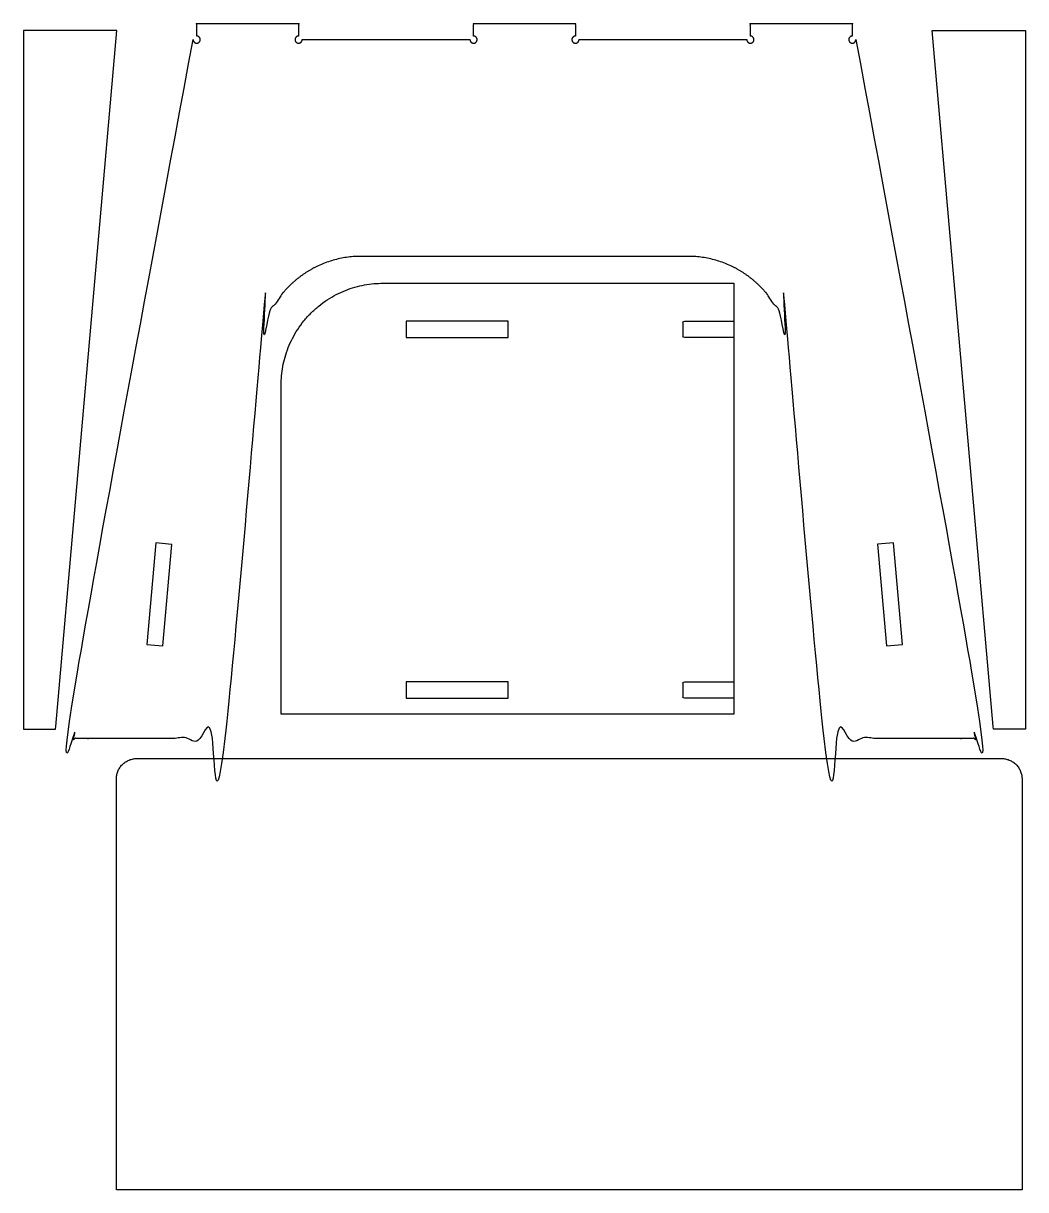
# Model space of a CAD drawing. Header units: millimetres. Extents: x -1216 to -232, y -531 to 613.
import ezdxf

# ---------------------------------------------------------------- set-up
doc = ezdxf.new("R2010")
doc.units = ezdxf.units.MM
doc.layers.add('Cut', color=7, linetype='Continuous', true_color=0x000000)

msp = doc.modelspace()

# ---------------------------------------------------------------- linework, layer by layer
at = {"layer": 'Cut'}
for points in [[(-1215.8, 606.4), (-1215.8, -79.4), (-1184.1, -79.4), (-1183.8, -76.8), (-1124.1, 606.4)], [(-323.7, 606.4), (-232, 606.4), (-232, -79.4), (-263.7, -79.4), (-264, -76.8)], [(-740, 321), (-840, 321), (-840, 305.1), (-740, 305.1)], [(-1094.7, 3.8), (-1078.9, 2.4), (-1070.1, 102), (-1085.9, 103.4)], [(-352.9, 3.9), (-361.7, 103.5), (-377.5, 102.2), (-368.7, 2.5)], [(-840, -48.9), (-740, -48.9), (-740, -33), (-840, -33)]]:
    msp.add_lwpolyline(points, close=True, dxfattribs=at)
for points in [[(-862.8, 358.3), (-518.3, 358.3), (-518.3, -64.7), (-962.8, -64.7), (-962.8, 258.3)], [(-518.3, 321), (-518.3, 305.1)], [(-518.3, -33), (-518.3, -48.9)], [(-1104.5, -108.2), (-255.5, -108.2)], [(-235.5, -531.3), (-1124.5, -531.3), (-1124.5, -128.2)], [(-235.5, -128.2), (-235.5, -531.3)]]:
    msp.add_lwpolyline(points, dxfattribs=at)
for points, knots in [([(-1045.6, 600.9, 15.9), (-1045.6, 607.1, 15.9), (-1045.6, 613.3, 15.9), (-995.6, 613.3, 15.9), (-945.6, 613.3, 15.9), (-945.6, 607.1, 15.9), (-945.6, 600.9, 15.9)], [-480.143768, -480.143768, -480.143768, -467.761268, -467.761268, -367.761268, -367.761268, -355.378768, -355.378768, -355.378768]), ([(-773.9, 600.9, 15.9), (-773.9, 607.1, 15.9), (-773.9, 613.3, 15.9), (-723.9, 613.3, 15.9), (-673.9, 613.3, 15.9), (-673.9, 607.1, 15.9), (-673.9, 600.9, 15.9)], [-341.223447, -341.223447, -341.223447, -328.840947, -328.840947, -228.840947, -228.840947, -216.458447, -216.458447, -216.458447]), ([(-502.2, 600.9, 15.9), (-502.2, 607.1, 15.9), (-502.2, 613.3, 15.9), (-452.2, 613.3, 15.9), (-402.2, 613.3, 15.9), (-402.2, 607.1, 15.9), (-402.2, 600.9, 15.9)], [-202.303127, -202.303127, -202.303127, -189.920627, -189.920627, -89.920627, -89.920627, -77.538127, -77.538127, -77.538127]), ([(-518.3, 305.1, 15.9), (-543.3, 305.1, 15.9), (-568.3, 305.1, 15.9), (-568.3, 313, 15.9), (-568.3, 321, 15.9), (-543.3, 321, 15.9), (-518.3, 321, 15.9)], [-1323.829633, -1323.829633, -1323.829633, -1323.329633, -1323.329633, -1322.329633, -1322.329633, -1321.829633, -1321.829633, -1321.829633]), ([(-518.3, -48.9, 15.9), (-543.3, -48.9, 15.9), (-568.3, -48.9, 15.9), (-568.3, -40.9, 15.9), (-568.3, -33, 15.9), (-543.3, -33, 15.9), (-518.3, -33, 15.9)], [0.5, 0.5, 0.5, 1, 1, 2, 2, 2.5, 2.5, 2.5])]:
    msp.add_open_spline(points, degree=2, knots=knots, dxfattribs=at)
for points, weights, knots in [([(-398.7, 597.4, 15.9), (-369, 597.4, 15.9), (-339.4, 597.4, 15.9), (-339.3, 596.1, 15.9), (-339.2, 594.8, 15.9), (-309.3, 253.2, 15.9), (-279.4, -88.4, 15.9), (-355, -88.4, 15.9), (-430.6, -88.4, 15.9), (-447.3, 102.5, 15.9), (-464, 293.5, 15.9), (-472, 384.7, 15.9), (-563.6, 384.7, 15.9), (-723.9, 384.7, 15.9), (-884.2, 384.7, 15.9), (-975.8, 384.7, 15.9), (-983.8, 293.5, 15.9), (-1000.5, 102.5, 15.9), (-1017.2, -88.4, 15.9), (-1092.8, -88.4, 15.9), (-1168.4, -88.4, 15.9), (-1138.5, 253.2, 15.9), (-1108.6, 594.8, 15.9), (-1108.5, 596.1, 15.9), (-1108.4, 597.4, 15.9), (-1078.8, 597.4, 15.9), (-1049.1, 597.4, 15.9)], [0.853553390593, 0.853553390593, 0.853553390593, 0.853553390593, 0.853553390593, 0.853553390593, 0.853553390593, 0.853553390593, 0.853553390593, 0.853553390593, 0.853553390593, 0.629305570642, 0.853553390593, 0.853553390593, 0.853553390593, 0.629305570642, 0.853553390593, 0.853553390593, 0.853553390593, 0.853553390593, 0.853553390593, 0.853553390593, 0.853553390593, 0.853553390593, 0.853553390593, 0.853553390593, 0.853553390593], [-1410.190507, -1410.190507, -1410.190507, -1410.123834, -1410.123834, -1410.041531, -1410.041531, -1409.041531, -1409.041531, -1257.841842, -1257.841842, -1257.282869, -1257.282869, -1108.929883, -1108.929883, -788.389392, -788.389392, -640.036406, -640.036406, -639.477433, -639.477433, -488.277744, -488.277744, -487.277744, -487.277744, -487.195441, -487.195441, -487.128768, -487.128768, -487.128768]), ([(-1049.1, 597.4, 15.9), (-1049.1, 595.9, 15.9), (-1048.1, 594.9, 15.9), (-1045.6, 592.4, 15.9), (-1043.2, 594.9, 15.9)], [0.853553390593, 0.853553390593, 1, 0.707106781187, 1], [13.715015, 13.715015, 13.715015, 16.458019, 16.458019, 21.944025, 21.944025, 21.944025]), ([(-1043.2, 594.9, 15.9), (-1040.7, 597.4, 15.9), (-1043.2, 599.8, 15.9), (-1044.2, 600.9, 15.9), (-1045.6, 600.9, 15.9)], [1, 0.707106781187, 1, 0.853553390593, 0.853553390593], [0, 0, 0, 5.486006, 5.486006, 8.229009, 8.229009, 8.229009]), ([(-945.6, 600.9, 15.9), (-947.1, 600.9, 15.9), (-948.1, 599.8, 15.9), (-950.6, 597.4, 15.9), (-948.1, 594.9, 15.9), (-945.6, 592.4, 15.9), (-943.2, 594.9, 15.9)], [0.853553390593, 0.853553390593, 1, 0.707106781187, 1, 0.707106781187, 1], [8.229009, 8.229009, 8.229009, 10.972012, 10.972012, 16.458019, 16.458019, 21.944025, 21.944025, 21.944025]), ([(-777.4, 597.4, 15.9), (-777.4, 595.9, 15.9), (-776.4, 594.9, 15.9), (-773.9, 592.4, 15.9), (-771.4, 594.9, 15.9)], [0.853553390593, 0.853553390593, 1, 0.707106781187, 1], [13.715015, 13.715015, 13.715015, 16.458019, 16.458019, 21.944025, 21.944025, 21.944025]), ([(-771.4, 594.9, 15.9), (-769, 597.4, 15.9), (-771.4, 599.8, 15.9), (-772.5, 600.9, 15.9), (-773.9, 600.9, 15.9)], [1, 0.707106781187, 1, 0.853553390593, 0.853553390593], [0, 0, 0, 5.486006, 5.486006, 8.229009, 8.229009, 8.229009]), ([(-673.9, 600.9, 15.9), (-675.3, 600.9, 15.9), (-676.4, 599.8, 15.9), (-678.8, 597.4, 15.9), (-676.4, 594.9, 15.9), (-673.9, 592.4, 15.9), (-671.4, 594.9, 15.9)], [0.853553390593, 0.853553390593, 1, 0.707106781187, 1, 0.707106781187, 1], [8.229009, 8.229009, 8.229009, 10.972012, 10.972012, 16.458019, 16.458019, 21.944025, 21.944025, 21.944025]), ([(-505.7, 597.4, 15.9), (-505.7, 595.9, 15.9), (-504.6, 594.9, 15.9), (-502.2, 592.4, 15.9), (-499.7, 594.9, 15.9)], [0.853553390593, 0.853553390593, 1, 0.707106781187, 1], [13.715015, 13.715015, 13.715015, 16.458019, 16.458019, 21.944025, 21.944025, 21.944025]), ([(-499.7, 594.9, 15.9), (-497.2, 597.4, 15.9), (-499.7, 599.8, 15.9), (-500.7, 600.9, 15.9), (-502.2, 600.9, 15.9)], [1, 0.707106781187, 1, 0.853553390593, 0.853553390593], [0, 0, 0, 5.486006, 5.486006, 8.229009, 8.229009, 8.229009]), ([(-402.2, 600.9, 15.9), (-403.6, 600.9, 15.9), (-404.6, 599.8, 15.9), (-407.1, 597.4, 15.9), (-404.6, 594.9, 15.9), (-402.2, 592.4, 15.9), (-399.7, 594.9, 15.9)], [0.853553390593, 0.853553390593, 1, 0.707106781187, 1, 0.707106781187, 1], [8.229009, 8.229009, 8.229009, 10.972012, 10.972012, 16.458019, 16.458019, 21.944025, 21.944025, 21.944025])]:
    msp.add_rational_spline(points, weights, degree=2, knots=knots, dxfattribs=at)
for points, weights in [([(-943.2, 594.9, 15.9), (-942.1, 595.9, 15.9), (-942.1, 597.4, 15.9)], [1, 0.853553390593, 0.853553390593]), ([(-671.4, 594.9, 15.9), (-670.4, 595.9, 15.9), (-670.4, 597.4, 15.9)], [1, 0.853553390593, 0.853553390593]), ([(-399.7, 594.9, 15.9), (-398.7, 595.9, 15.9), (-398.7, 597.4, 15.9)], [1, 0.853553390593, 0.853553390593]), ([(-962.8, 258.3, 15.9), (-962.8, 358.3, 15.9), (-862.8, 358.3, 15.9)], [1, 0.707106781187, 1]), ([(-1124.5, -128.2, 15.9), (-1124.5, -108.2, 15.9), (-1104.5, -108.2, 15.9)], [1, 0.707106781187, 1]), ([(-255.5, -108.2, 15.9), (-235.5, -108.2, 15.9), (-235.5, -128.2, 15.9)], [1, 0.707106781187, 1])]:
    msp.add_rational_spline(points, weights, degree=2, dxfattribs=at)
for points in [[(-942.1, 597.4, 15.9), (-859.8, 597.4, 15.9), (-777.4, 597.4, 15.9)], [(-670.4, 597.4, 15.9), (-588, 597.4, 15.9), (-505.7, 597.4, 15.9)]]:
    msp.add_open_spline(points, degree=2, dxfattribs=at)

doc.saveas('drawing.dxf')
